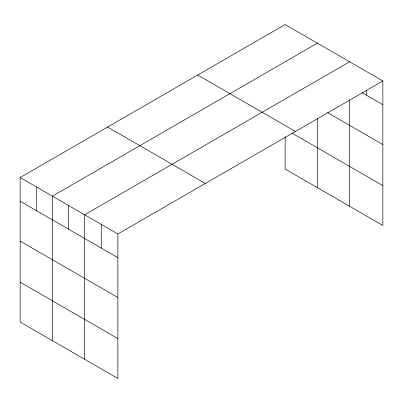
<?xml version="1.0" encoding="UTF-8"?>
<svg xmlns="http://www.w3.org/2000/svg" width="403" height="403" viewBox="0 0 403 403"><rect width="100%" height="100%" fill="white"/><g stroke="black" fill="none" stroke-linecap="round" stroke-linejoin="round"><path stroke-width="0.6" d="M382.85 80.973L117.867 233.962L117.867 378.442L20.15 322.027L20.15 177.542L285.133 24.558L382.85 80.973L382.85 225.458L285.133 169.038L285.133 136.657M349.628 99.823L349.628 206.276M317.378 43.171L52.395 196.16L52.395 340.646M349.628 61.79L84.645 214.779L84.645 359.264M361.949 92.619L382.85 104.684M327.594 112.633L382.85 144.541M197.687 75.044L295.404 131.459M292.12 133.222L382.85 185.602M107.596 127.056L205.313 183.476M20.15 177.542L117.867 233.962M20.15 201.253L117.867 257.668M20.15 241.11L117.867 297.525M20.15 282.171L117.867 338.591M366.236 90.101L366.236 95.093M317.378 118.563L317.378 187.657M101.254 224.37L101.254 248.082M68.52 205.47L68.52 229.181M36.275 186.851L36.275 210.562"/></g></svg>
